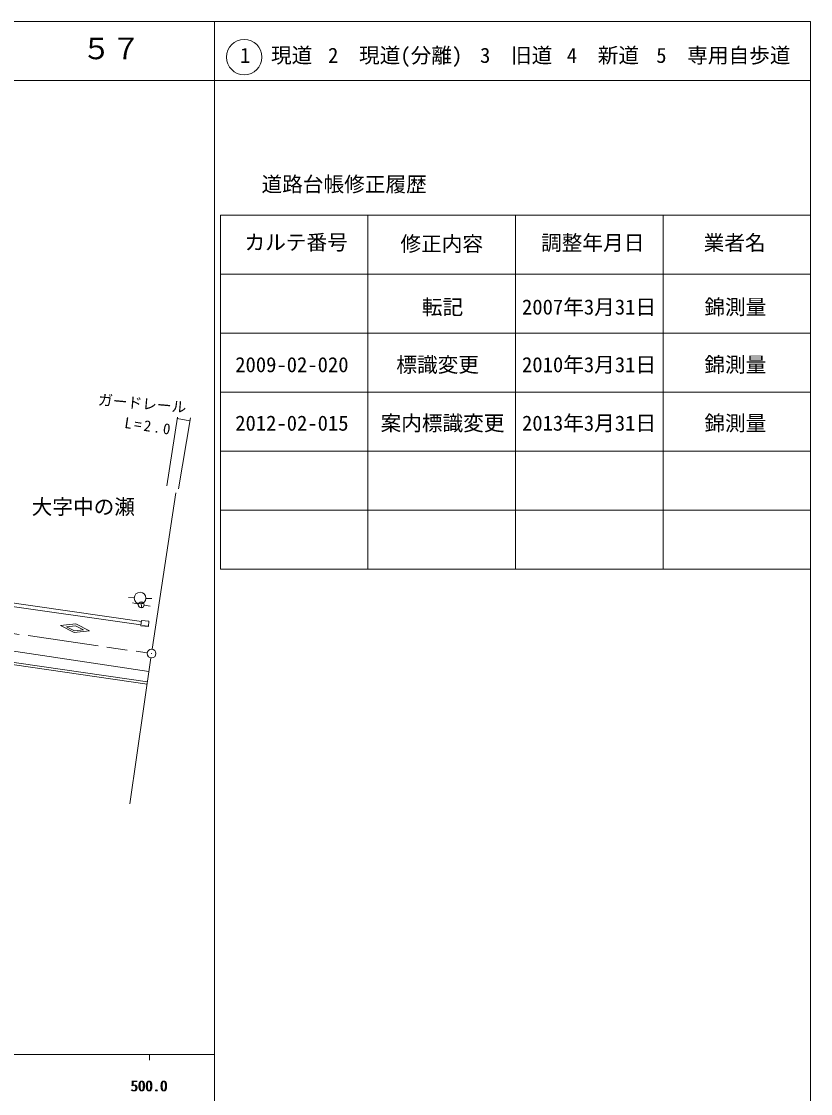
# Model space of a CAD drawing. Units: millimetres, scale not verified. Extents: x 40000 to 680000, y 20000 to 380000.
# Drawn here: x 546287 to 680000, y 198357 to 380000 of the extents above; entities that cross this region are included whole.
import ezdxf
from ezdxf.enums import TextEntityAlignment as Align

# ---------------------------------------------------------------- set-up
doc = ezdxf.new("R2010")
doc.units = ezdxf.units.MM
doc.header["$LTSCALE"] = 1000
doc.linetypes.add('CHAIN', pattern=[18.5, 12, -1.5, 3.5, -1.5])
for name, color, linetype, lineweight in [('S-BGD', 7, 'Continuous', 13), ('S-BGD-HTXT', 7, 'Continuous', 13), ('S-TTL', 2, 'Continuous', 13), ('S-TTL-TXT', 7, 'Continuous', 13)]:
    doc.layers.add(name, color=color, linetype=linetype, lineweight=lineweight)
doc.styles.add('ＭＳ ゴシック', font='')
doc.styles.get('ＭＳ ゴシック').set_extended_font_data('MS Gothic')

msp = doc.modelspace()

# ---------------------------------------------------------------- linework, layer by layer
at = {"layer": 'S-BGD'}
for p, q in [((572720, 312952), (570931, 301293)), ((572683, 312713), (574829, 312358)), ((572918, 300829), (574906, 312820)), ((568449, 273644), (572433, 300137)), ((518145, 285355), (566610, 278335)), ((566543, 277781), (518347, 284634)), ((565398, 282360), (564400, 282420)), ((566574, 281658), (566608, 280664)), ((567395, 282254), (568394, 282208)), ((566105, 281277), (565132, 281510)), ((567086, 281092), (568077, 280955)), ((552893, 277637), (555487, 277924)), ((555487, 277924), (557812, 276736)), ((566628, 278478), (566522, 277610)), ((566628, 278478), (567898, 278372)), ((567898, 278372), (567793, 277504)), ((555217, 276449), (552893, 277637)), ((555431, 277616), (553920, 277449)), ((553920, 277449), (555274, 276757)), ((557812, 276736), (555217, 276449)), ((556785, 276924), (555274, 276757)), ((555431, 277616), (556785, 276924)), ((567793, 277504), (566522, 277610)), ((566817, 277664), (567719, 277544)), ((567588, 267694), (521764, 274379)), ((521822, 274775), (567646, 268090)), ((532920, 275109), (567897, 269840)), ((568231, 272160), (564677, 247420))]:
    msp.add_line(p, q, dxfattribs=at)
at = {"layer": 'S-BGD', "linetype": 'CHAIN'}
msp.add_line((510788, 281264), (567595, 273010), dxfattribs=at)
at = {"layer": 'S-BGD'}
for centre, radius in [((566396, 282301), 995), ((566591, 281161), 498), ((568337, 272903), 746), ((568337, 272903), 22.5)]:
    msp.add_circle(centre, radius, dxfattribs=at)
at = {"layer": 'S-BGD-HTXT'}
for p, q in [((579000, 20000), (579000, 370000)), ((40000, 205000), (579000, 205000)), ((568000, 205000), (568000, 204000))]:
    msp.add_line(p, q, dxfattribs=at)
at = {"layer": 'S-TTL'}
for p, q in [((680000, 380000), (40000, 380000)), ((579000, 380000), (579000, 370000)), ((680000, 20000), (680000, 380000)), ((40000, 370000), (680000, 370000)), ((580000, 347197), (580000, 287197)), ((580000, 347197), (680000, 347197)), ((605000, 347197), (605000, 287197)), ((630000, 347197), (630000, 287197)), ((655000, 347197), (655000, 287197)), ((580000, 337197), (680000, 337197)), ((580000, 327197), (680000, 327197)), ((580000, 317197), (680000, 317197)), ((580000, 307197), (680000, 307197)), ((580000, 297197), (680000, 297197)), ((580000, 287197), (680000, 287197))]:
    msp.add_line(p, q, dxfattribs=at)
at = {"layer": 'S-TTL-TXT'}
msp.add_circle((584031, 373958), 3000, dxfattribs=at)

# ---------------------------------------------------------------- texts
at = {"layer": 'S-BGD', "style": 'ＭＳ ゴシック'}
msp.add_text('ガードレール', height=1833, rotation=354.9, dxfattribs=at).set_placement((559151, 314485), align=Align.BOTTOM_LEFT)
msp.add_text('大字中の瀬', height=2566, dxfattribs=at).set_placement((548019, 295721), align=Align.BOTTOM_LEFT)
at = {"layer": 'S-BGD', "insert": (563641, 311117), "char_height": 1833, "attachment_point": 7, "rotation": 351.5, "style": 'ＭＳ ゴシック'}
msp.add_mtext('\\T1.32;L=2.0', dxfattribs=at)
at = {"layer": 'S-BGD-HTXT', "style": 'ＭＳ ゴシック'}
for p in [(564719, 198195), (564875, 198195)]:
    msp.add_text('500.0', height=1833, dxfattribs=at).set_placement(p, align=Align.BOTTOM_LEFT)
at = {"layer": 'S-TTL-TXT', "style": 'ＭＳ ゴシック'}
for s, height, p in [('５７', 3666, (556497, 372500)), ('1\u3000現道', 2566, (583323, 372208)), ('2\u3000現道(分離)', 2566, (598244, 372208)), ('3\u3000旧道', 2566, (623996, 372208)), ('4\u3000新道', 2566, (638699, 372208)), ('5\u3000専用自歩道', 2566, (653853, 372208)), ('道路台帳修正履歴', 2566, (586968, 350363)), ('カルテ番号', 2566, (584089, 340527)), ('修正内容', 2566, (610509, 340273)), ('調整年月日', 2566, (634339, 340447)), ('業者名', 2566, (661884, 340447)), ('転記', 2566, (614135, 329569)), ('2007年3月31日', 2566, (631105, 329569)), ('錦測量', 2566, (662004, 329569)), ('標識変更', 2566, (609817, 319801)), ('2010年3月31日', 2566, (631105, 319801)), ('錦測量', 2566, (662004, 319801)), ('2009-02-020', 2566, (582512, 319801)), ('2012-02-015', 2566, (582512, 309892)), ('案内標識変更', 2566, (607135, 309892)), ('2013年3月31日', 2566, (631105, 309892)), ('錦測量', 2566, (662004, 309892))]:
    msp.add_text(s, height=height, dxfattribs=at).set_placement(p, align=Align.BOTTOM_LEFT)

doc.saveas('drawing.dxf')
